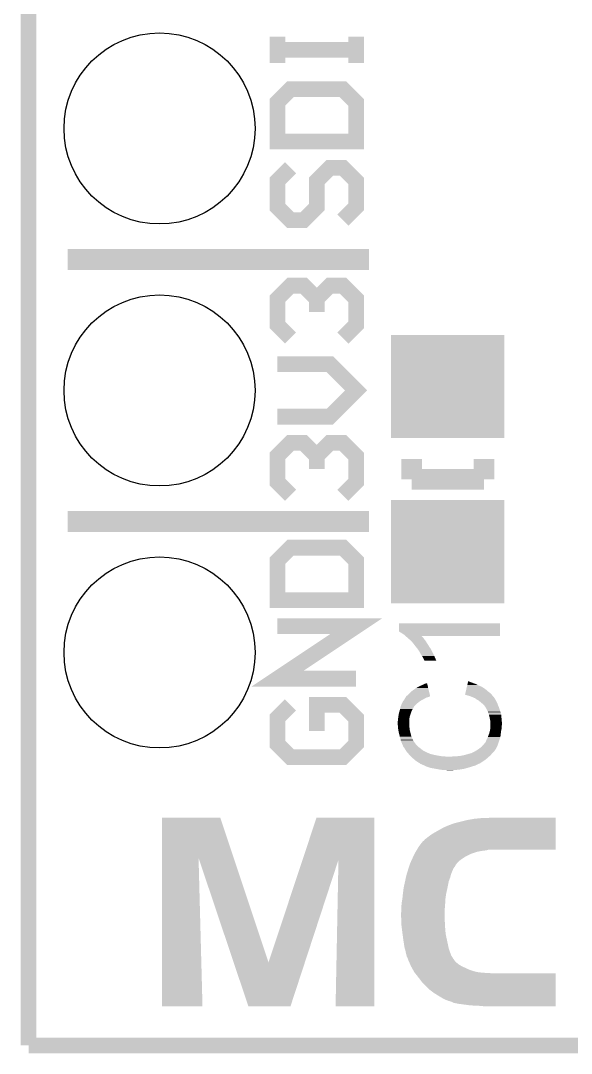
# Model space of a CAD drawing. Extents: x -4.2 to 27.1, y -3.9 to 55.1.
# Drawn here: x -1.35 to 3.99, y -3.89 to 6.13 of the extents above; entities that cross this region are included whole.
import ezdxf

# ---------------------------------------------------------------- set-up
doc = ezdxf.new("R2010")
doc.units = 0
doc.layers.get('0').update_dxf_attribs({"linetype": 'CONTINUOUS'})
for name, color, linetype in [('MCP2517FD_CLICK_GKO', 5, 'CONTINUOUS'), ('MCP2517FD_CLICK_GTO', 14, 'CONTINUOUS'), ('MCP2517FD_CLICK_GTS', 12, 'CONTINUOUS')]:
    doc.layers.add(name, color=color, linetype=linetype)

# ---------------------------------------------------------------- blocks, each defined once
blk = doc.blocks.new('RECTANGLE_89')
blk.add_solid([(0.54991, 0.50038), (0.54991, -0.50038), (-0.54991, 0.50038), (-0.54991, -0.50038)])
blk = doc.blocks.new('ROUND_68')
blk.add_circle((0, 0), 0.926)

msp = doc.modelspace()

# ---------------------------------------------------------------- linework, layer by layer
at = {"layer": 'MCP2517FD_CLICK_GKO', "const_width": 0.1524}
for points in [[(-1.27, -3.81), (-1.27, 37.80028)], [(-1.27, -3.81), (21.59, -3.81), (24.13, -1.27)]]:
    msp.add_lwpolyline(points, dxfattribs=at)
at = {"layer": 'MCP2517FD_CLICK_GTO'}
for points, const_width in [([(1.143, 5.715), (1.143, 5.969), (1.143, 5.842), (1.905, 5.842), (1.905, 5.715), (1.905, 5.969)], 0.1524), ([(1.143, 4.953), (1.905, 4.953), (1.905, 5.334), (1.778, 5.461), (1.27, 5.461), (1.143, 5.334), (1.143, 4.953)], 0.1524), ([(1.27, 4.699), (1.143, 4.572), (1.143, 4.318), (1.27, 4.191), (1.397, 4.191), (1.524, 4.318), (1.524, 4.572), (1.651, 4.699), (1.778, 4.699), (1.905, 4.572), (1.905, 4.318), (1.778, 4.191)], 0.1524), ([(-0.889, 3.81), (2.032, 3.81)], 0.2032), ([(1.27, 3.048), (1.143, 3.175), (1.143, 3.429), (1.27, 3.556), (1.397, 3.556), (1.524, 3.429), (1.524, 3.302), (1.524, 3.429), (1.651, 3.556), (1.778, 3.556), (1.905, 3.429), (1.905, 3.175), (1.778, 3.048)], 0.1524), ([(1.143, 2.286), (1.651, 2.286), (1.905, 2.54), (1.651, 2.794), (1.143, 2.794)], 0.1524), ([(1.27, 1.524), (1.143, 1.651), (1.143, 1.905), (1.27, 2.032), (1.397, 2.032), (1.524, 1.905), (1.524, 1.778), (1.524, 1.905), (1.651, 2.032), (1.778, 2.032), (1.905, 1.905), (1.905, 1.651), (1.778, 1.524)], 0.1524), ([(2.44348, 1.67894), (2.44348, 1.87706)], 0.20066), ([(3.14452, 1.67894), (3.14452, 1.87706)], 0.20066), ([(2.44348, 1.67894), (3.14452, 1.67894)], 0.20066), ([(-0.889, 1.27), (2.032, 1.27)], 0.2032), ([(1.143, 0.508), (1.905, 0.508), (1.905, 0.889), (1.778, 1.016), (1.27, 1.016), (1.143, 0.889), (1.143, 0.508)], 0.1524), ([(1.905, -0.254), (1.143, -0.254), (1.905, 0.254), (1.143, 0.254)], 0.1524), ([(1.27, -0.508), (1.143, -0.635), (1.143, -0.889), (1.27, -1.016), (1.778, -1.016), (1.905, -0.889), (1.905, -0.635), (1.778, -0.508), (1.524, -0.508), (1.524, -0.762)], 0.1524)]:
    msp.add_lwpolyline(points, dxfattribs=dict(at, const_width=const_width))
for points in [[(2.32156, 0.203212), (2.32158, 0.281918), (3.301984, 0.203212), (3.302, 0.281918)], [(2.346962, 0.18796), (2.32156, 0.203212), (3.301982, 0.18796), (3.301984, 0.203212)], [(2.32158, 0.281918), (2.321582, 0.28194), (3.302, 0.281918), (2.321582, 0.28194)], [(2.36982, 0.17272), (2.346962, 0.18796), (3.30198, 0.17272), (3.301982, 0.18796)], [(2.384336, 0.16002), (2.36982, 0.17272), (3.301978, 0.16002), (3.30198, 0.17272)], [(2.384378, 0.159982), (2.384336, 0.16002), (2.540036, 0.159982), (3.301978, 0.16002)], [(2.401752, 0.14478), (2.384378, 0.159982), (2.55524, 0.14478), (2.540036, 0.159982)], [(2.41046, 0.13716), (2.401752, 0.14478), (2.56032, 0.13716), (2.55524, 0.14478)], [(2.41935, 0.12954), (2.41046, 0.13716), (2.5654, 0.12954), (2.56032, 0.13716)], [(2.42824, 0.12192), (2.41935, 0.12954), (2.57175, 0.12192), (2.5654, 0.12954)], [(2.435862, 0.114298), (2.42824, 0.12192), (2.5781, 0.114298), (2.57175, 0.12192)], [(2.451094, 0.099066), (2.435862, 0.114298), (2.587622, 0.099066), (2.5781, 0.114298)], [(2.4511, 0.096542), (2.451094, 0.099066), (2.5892, 0.096542), (2.587622, 0.099066)], [(2.45363, 0.09652), (2.4511, 0.096542), (2.589214, 0.09652), (2.5892, 0.096542)], [(2.455536, 0.09398), (2.45363, 0.09652), (2.5908, 0.09398), (2.589214, 0.09652)], [(2.472688, 0.071122), (2.455536, 0.09398), (2.60604, 0.071122), (2.5908, 0.09398)], [(2.4765, 0.06604), (2.472688, 0.071122), (2.60909, 0.06604), (2.60604, 0.071122)], [(2.493128, 0.045718), (2.4765, 0.06604), (2.621282, 0.045718), (2.60909, 0.06604)], [(2.495204, 0.04318), (2.493128, 0.045718), (2.62382, 0.04318), (2.621282, 0.045718)], [(2.49936, 0.0381), (2.495204, 0.04318), (2.627206, 0.0381), (2.62382, 0.04318)], [(2.501056, 0.035558), (2.49936, 0.0381), (2.6289, 0.035558), (2.627206, 0.0381)], [(2.51968, 0.00762), (2.501056, 0.035558), (2.64287, 0.00762), (2.6289, 0.035558)], [(2.534922, -0.020322), (2.51968, 0.00762), (2.656842, -0.020322), (2.64287, 0.00762)], [(2.54508, -0.03556), (2.534922, -0.020322), (2.66446, -0.03556), (2.656842, -0.020322)], [(2.550158, -0.043178), (2.54508, -0.03556), (2.667846, -0.043178), (2.66446, -0.03556)], [(2.55524, -0.053338), (2.550158, -0.043178), (2.672362, -0.053338), (2.667846, -0.043178)], [(2.558628, -0.05842), (2.55524, -0.053338), (2.67462, -0.05842), (2.672362, -0.053338)], [(2.560318, -0.060956), (2.558628, -0.05842), (2.675568, -0.060956), (2.67462, -0.05842)], [(2.56286, -0.068578), (2.560318, -0.060956), (2.678416, -0.068578), (2.675568, -0.060956)], [(2.565398, -0.073656), (2.56286, -0.068578), (2.680312, -0.073656), (2.678416, -0.068578)], [(2.567934, -0.076194), (2.565398, -0.073656), (2.68126, -0.076194), (2.680312, -0.073656)], [(2.56794, -0.078718), (2.567934, -0.076194), (2.682202, -0.078718), (2.68126, -0.076194)], [(2.68221, -0.07874), (2.56794, -0.078718), (2.68221, -0.07874), (2.682202, -0.078718)], [(2.567942, -0.304798), (2.593346, -0.297204), (2.595168, -0.304798), (2.593346, -0.297204)], [(2.986156, -0.3048), (2.987352, -0.299722), (3.065782, -0.3048), (3.048002, -0.299722)], [(2.987352, -0.299722), (2.989146, -0.292102), (3.048002, -0.299722), (3.032762, -0.292102)], [(2.989146, -0.292102), (2.989744, -0.28956), (3.032762, -0.292102), (3.020062, -0.28956)], [(2.989744, -0.28956), (2.99094, -0.28448), (3.020062, -0.28956), (3.009902, -0.28448)], [(2.99094, -0.28448), (2.991538, -0.281942), (3.009902, -0.28448), (2.999742, -0.281942)], [(2.991538, -0.281942), (2.992136, -0.279402), (2.999742, -0.281942), (2.994664, -0.279402)], [(2.992136, -0.279402), (2.992138, -0.2794), (2.994664, -0.279402), (2.992138, -0.2794)], [(2.405382, -0.414018), (2.438402, -0.380998), (2.621356, -0.414018), (2.613438, -0.380998)], [(2.438402, -0.380998), (2.4511, -0.37084), (2.613438, -0.380998), (2.611004, -0.37084)], [(2.4511, -0.37084), (2.48666, -0.345438), (2.611004, -0.37084), (2.604912, -0.345438)], [(2.48666, -0.345438), (2.50444, -0.33528), (2.604912, -0.345438), (2.602476, -0.33528)], [(2.50444, -0.33528), (2.52476, -0.32512), (2.602476, -0.33528), (2.60004, -0.32512)], [(2.52476, -0.32512), (2.54762, -0.31496), (2.60004, -0.32512), (2.597604, -0.31496)], [(2.54762, -0.31496), (2.567942, -0.304798), (2.597604, -0.31496), (2.595168, -0.304798)], [(2.962236, -0.4064), (2.965824, -0.391162), (3.21818, -0.4064), (3.20294, -0.391162)], [(2.965824, -0.391162), (2.969412, -0.37592), (3.20294, -0.391162), (3.182618, -0.37592)], [(2.969412, -0.37592), (2.973598, -0.35814), (3.182618, -0.37592), (3.162302, -0.35814)], [(2.973598, -0.35814), (2.979578, -0.332742), (3.162302, -0.35814), (3.124202, -0.332742)], [(2.979578, -0.332742), (2.983764, -0.31496), (3.124202, -0.332742), (3.08356, -0.31496)], [(2.983764, -0.31496), (2.986156, -0.3048), (3.08356, -0.31496), (3.065782, -0.3048)], [(2.33934, -0.518158), (2.347242, -0.50038), (2.473396, -0.518158), (2.4892, -0.50038)], [(2.347242, -0.50038), (2.3495, -0.4953), (2.4892, -0.50038), (2.49555, -0.4953)], [(2.3495, -0.4953), (2.35712, -0.48006), (2.49555, -0.4953), (2.5146, -0.48006)], [(2.35712, -0.48006), (2.359662, -0.47498), (2.5146, -0.48006), (2.521856, -0.47498)], [(2.359662, -0.47498), (2.36873, -0.462282), (2.521856, -0.47498), (2.54, -0.462282)], [(2.36873, -0.462282), (2.37236, -0.4572), (2.54, -0.462282), (2.550162, -0.4572)], [(2.37236, -0.4572), (2.37712, -0.44958), (2.550162, -0.4572), (2.5654, -0.44958)], [(2.37712, -0.44958), (2.385056, -0.43688), (2.5654, -0.44958), (2.588258, -0.43688)], [(2.385056, -0.43688), (2.38506, -0.436876), (2.588258, -0.43688), (2.588272, -0.436876)], [(2.38506, -0.436876), (2.385064, -0.434338), (2.588272, -0.436876), (2.59842, -0.434338)], [(2.385064, -0.434338), (2.385066, -0.434334), (2.59842, -0.434338), (2.598432, -0.434334)], [(2.385066, -0.434334), (2.387602, -0.431796), (2.598432, -0.434334), (2.606048, -0.431796)], [(2.387602, -0.431796), (2.38887, -0.42926), (2.606048, -0.431796), (2.613658, -0.42926)], [(2.38887, -0.42926), (2.39014, -0.426722), (2.613658, -0.42926), (2.618736, -0.426722)], [(2.39014, -0.426722), (2.390142, -0.42672), (2.618736, -0.426722), (2.618738, -0.42672)], [(2.390142, -0.42672), (2.392674, -0.424186), (2.618738, -0.42672), (2.621274, -0.424186)], [(2.392674, -0.424186), (2.39268, -0.42418), (2.621274, -0.424186), (2.623792, -0.42418)], [(2.39268, -0.42418), (2.39776, -0.4191), (2.623792, -0.42418), (2.622574, -0.4191)], [(2.39776, -0.4191), (2.405382, -0.414018), (2.622574, -0.4191), (2.621356, -0.414018)], [(2.961644, -0.40892), (2.962236, -0.4064), (3.220386, -0.40892), (3.21818, -0.4064)], [(2.984502, -0.41656), (2.961644, -0.40892), (3.227068, -0.41656), (3.220386, -0.40892)], [(3.004818, -0.42164), (2.984502, -0.41656), (3.231512, -0.42164), (3.227068, -0.41656)], [(3.018384, -0.426726), (3.004818, -0.42164), (3.23596, -0.426726), (3.231512, -0.42164)], [(3.02514, -0.42926), (3.018384, -0.426726), (3.235974, -0.42926), (3.23596, -0.426726)], [(3.025154, -0.429266), (3.02514, -0.42926), (3.235974, -0.429266), (3.235974, -0.42926)], [(3.031082, -0.431806), (3.025154, -0.429266), (3.241042, -0.431806), (3.235974, -0.429266)], [(3.042924, -0.436882), (3.031082, -0.431806), (3.243582, -0.436882), (3.241042, -0.431806)], [(3.060694, -0.444498), (3.042924, -0.436882), (3.24866, -0.444498), (3.243582, -0.436882)], [(3.060698, -0.4445), (3.060694, -0.444498), (3.248662, -0.4445), (3.24866, -0.444498)], [(3.0734, -0.45466), (3.060698, -0.4445), (3.254758, -0.45466), (3.248662, -0.4445)], [(3.078482, -0.4572), (3.0734, -0.45466), (3.25628, -0.4572), (3.254758, -0.45466)], [(3.088638, -0.462278), (3.078482, -0.4572), (3.25882, -0.462278), (3.25628, -0.4572)], [(3.10134, -0.47244), (3.088638, -0.462278), (3.2639, -0.47244), (3.25882, -0.462278)], [(3.111498, -0.48006), (3.10134, -0.47244), (3.26771, -0.48006), (3.2639, -0.47244)], [(3.11912, -0.487678), (3.111498, -0.48006), (3.27152, -0.487678), (3.26771, -0.48006)], [(3.12928, -0.4953), (3.11912, -0.487678), (3.27533, -0.4953), (3.27152, -0.487678)], [(3.133088, -0.49784), (3.12928, -0.4953), (3.2766, -0.49784), (3.27533, -0.4953)], [(3.136896, -0.50038), (3.133088, -0.49784), (3.277554, -0.50038), (3.2766, -0.49784)], [(3.139438, -0.505456), (3.136896, -0.50038), (3.279456, -0.505456), (3.277554, -0.50038)], [(2.315752, -0.619762), (2.31902, -0.596898), (2.4257, -0.619762), (2.434012, -0.596898)], [(2.31902, -0.596898), (2.320374, -0.59182), (2.434012, -0.596898), (2.43586, -0.59182)], [(2.320374, -0.59182), (2.326468, -0.568962), (2.43586, -0.59182), (2.44348, -0.568962)], [(2.326468, -0.568962), (2.32918, -0.5588), (2.44348, -0.568962), (2.44856, -0.5588)], [(2.32918, -0.5588), (2.331718, -0.54864), (2.44856, -0.5588), (2.45364, -0.54864)], [(2.331718, -0.54864), (2.334894, -0.535938), (2.45364, -0.54864), (2.46126, -0.535938)], [(2.334894, -0.535938), (2.337432, -0.525784), (2.46126, -0.535938), (2.466338, -0.525784)], [(2.337432, -0.525784), (2.338068, -0.52324), (2.466338, -0.525784), (2.46888, -0.52324)], [(2.338068, -0.52324), (2.33934, -0.518158), (2.46888, -0.52324), (2.473396, -0.518158)], [(3.14706, -0.51308), (3.139438, -0.505456), (3.282316, -0.51308), (3.279456, -0.505456)], [(3.151124, -0.51816), (3.14706, -0.51308), (3.28422, -0.51816), (3.282316, -0.51308)], [(3.15722, -0.525782), (3.151124, -0.51816), (3.287488, -0.525782), (3.28422, -0.51816)], [(3.163026, -0.53594), (3.15722, -0.525782), (3.29184, -0.53594), (3.287488, -0.525782)], [(3.16738, -0.543562), (3.163026, -0.53594), (3.294382, -0.543562), (3.29184, -0.53594)], [(3.18262, -0.57404), (3.16738, -0.543562), (3.30454, -0.57404), (3.294382, -0.543562)], [(3.185392, -0.581662), (3.18262, -0.57404), (3.30708, -0.581662), (3.30454, -0.57404)], [(3.192778, -0.60198), (3.185392, -0.581662), (3.311596, -0.60198), (3.30708, -0.581662)], [(2.30886, -0.670558), (2.3114, -0.660398), (2.42062, -0.670558), (2.42062, -0.660398)], [(2.30886, -0.683262), (2.30886, -0.670558), (2.42062, -0.683262), (2.42062, -0.670558)], [(2.310554, -0.713742), (2.30886, -0.683262), (2.42062, -0.713742), (2.42062, -0.683262)], [(2.3114, -0.647698), (2.31394, -0.63246), (2.421044, -0.647698), (2.423582, -0.63246)], [(2.3114, -0.650242), (2.3114, -0.647698), (2.42062, -0.650242), (2.421044, -0.647698)], [(2.3114, -0.660398), (2.3114, -0.650242), (2.42062, -0.660398), (2.42062, -0.650242)], [(2.31394, -0.63246), (2.315752, -0.619762), (2.423582, -0.63246), (2.4257, -0.619762)], [(3.193414, -0.604522), (3.192778, -0.60198), (3.31216, -0.604522), (3.311596, -0.60198)], [(3.199766, -0.62992), (3.193414, -0.604522), (3.3147, -0.62992), (3.31216, -0.604522)], [(3.2004, -0.63246), (3.199766, -0.62992), (3.314932, -0.63246), (3.3147, -0.62992)], [(3.20548, -0.65786), (3.2004, -0.63246), (3.317242, -0.65786), (3.314932, -0.63246)], [(3.20802, -0.668018), (3.20548, -0.65786), (3.318164, -0.668018), (3.317242, -0.65786)], [(3.20802, -0.685798), (3.20802, -0.668018), (3.31978, -0.685798), (3.318164, -0.668018)], [(3.20802, -0.701042), (3.20802, -0.685798), (3.31978, -0.701042), (3.31978, -0.685798)], [(2.31126, -0.726438), (2.310554, -0.713742), (2.42316, -0.726438), (2.42062, -0.713742)], [(2.3114, -0.72898), (2.31126, -0.726438), (2.423416, -0.72898), (2.42316, -0.726438)], [(2.31521, -0.75184), (2.3114, -0.72898), (2.4257, -0.75184), (2.423416, -0.72898)], [(2.31902, -0.7747), (2.31521, -0.75184), (2.431416, -0.7747), (2.4257, -0.75184)], [(2.328546, -0.812802), (2.31902, -0.7747), (2.44094, -0.812802), (2.431416, -0.7747)], [(3.18516, -0.8128), (3.195322, -0.7874), (3.305174, -0.8128), (3.30835, -0.7874)], [(3.195322, -0.7874), (3.20294, -0.75946), (3.30835, -0.7874), (3.311842, -0.75946)], [(3.20294, -0.75946), (3.203362, -0.756922), (3.311842, -0.75946), (3.31216, -0.756922)], [(3.203362, -0.756922), (3.206324, -0.739144), (3.31216, -0.756922), (3.31724, -0.739144)], [(3.206324, -0.739144), (3.20802, -0.728978), (3.31724, -0.739144), (3.31724, -0.728978)], [(3.20802, -0.711202), (3.20802, -0.701042), (3.31724, -0.711202), (3.31978, -0.701042)], [(3.20802, -0.728978), (3.20802, -0.711202), (3.31724, -0.728978), (3.31724, -0.711202)], [(2.32918, -0.81534), (2.328546, -0.812802), (2.442112, -0.81534), (2.44094, -0.812802)], [(2.337888, -0.845818), (2.32918, -0.81534), (2.45618, -0.845818), (2.442112, -0.81534)], [(2.33934, -0.8509), (2.337888, -0.845818), (2.459146, -0.8509), (2.45618, -0.845818)], [(2.34442, -0.866142), (2.33934, -0.8509), (2.468036, -0.866142), (2.459146, -0.8509)], [(2.348486, -0.876302), (2.34442, -0.866142), (2.473962, -0.876302), (2.468036, -0.866142)], [(2.349502, -0.878842), (2.348486, -0.876302), (2.4765, -0.878842), (2.473962, -0.876302)], [(2.353564, -0.889), (2.349502, -0.878842), (2.484122, -0.889), (2.4765, -0.878842)], [(2.35458, -0.89154), (2.353564, -0.889), (2.486662, -0.89154), (2.484122, -0.889)], [(2.35966, -0.9017), (2.35458, -0.89154), (2.496822, -0.9017), (2.486662, -0.89154)], [(3.13323, -0.9017), (3.144518, -0.889002), (3.2766, -0.9017), (3.28108, -0.889002)], [(3.144518, -0.889002), (3.16484, -0.863594), (3.28108, -0.889002), (3.290048, -0.863594)], [(3.16484, -0.85852), (3.164842, -0.858516), (3.29184, -0.85852), (3.29184, -0.858516)], [(3.16484, -0.863594), (3.16484, -0.85852), (3.290048, -0.863594), (3.29184, -0.85852)], [(3.164842, -0.858516), (3.16992, -0.848358), (3.29184, -0.858516), (3.295014, -0.848358)], [(3.16992, -0.848358), (3.172462, -0.840736), (3.295014, -0.848358), (3.297396, -0.840736)], [(3.172462, -0.840736), (3.17754, -0.83312), (3.297396, -0.840736), (3.299776, -0.83312)], [(3.17754, -0.83312), (3.183254, -0.817882), (3.299776, -0.83312), (3.30454, -0.817882)], [(3.183254, -0.817882), (3.18516, -0.8128), (3.30454, -0.817882), (3.305174, -0.8128)], [(2.3622, -0.909318), (2.35966, -0.9017), (2.50444, -0.909318), (2.496822, -0.9017)], [(2.366012, -0.91694), (2.3622, -0.909318), (2.512062, -0.91694), (2.50444, -0.909318)], [(2.367274, -0.919466), (2.366012, -0.91694), (2.51531, -0.919466), (2.512062, -0.91694)], [(2.369808, -0.91948), (2.367274, -0.919466), (2.515328, -0.91948), (2.51531, -0.919466)], [(2.38963, -0.9525), (2.369808, -0.91948), (2.557782, -0.9525), (2.515328, -0.91948)], [(2.392678, -0.957578), (2.38963, -0.9525), (2.567938, -0.957578), (2.557782, -0.9525)], [(2.401278, -0.96774), (2.392678, -0.957578), (2.58826, -0.96774), (2.567938, -0.957578)], [(2.412024, -0.98044), (2.401278, -0.96774), (2.618744, -0.98044), (2.58826, -0.96774)], [(2.41203, -0.980446), (2.412024, -0.98044), (2.621286, -0.980446), (2.618744, -0.98044)], [(2.414174, -0.98298), (2.41203, -0.980446), (2.623826, -0.98298), (2.621286, -0.980446)], [(2.414174, -0.982982), (2.414174, -0.98298), (2.628904, -0.982982), (2.623826, -0.98298)], [(2.416324, -0.985522), (2.414174, -0.982982), (2.633982, -0.985522), (2.628904, -0.982982)], [(2.42062, -0.9906), (2.416324, -0.985522), (2.6543, -0.9906), (2.633982, -0.985522)], [(2.4257, -0.99568), (2.42062, -0.9906), (2.67716, -0.99568), (2.6543, -0.9906)], [(2.43078, -1.00076), (2.4257, -0.99568), (2.7051, -1.00076), (2.67716, -0.99568)], [(2.43586, -1.00584), (2.43078, -1.00076), (2.735578, -1.00584), (2.7051, -1.00076)], [(2.913382, -1.0033), (2.93877, -0.998222), (3.20167, -1.0033), (3.208018, -0.998222)], [(2.93877, -0.998222), (2.95148, -0.99568), (3.208018, -0.998222), (3.21005, -0.99568)], [(2.95148, -0.99568), (2.987032, -0.985522), (3.21005, -0.99568), (3.218178, -0.985522)], [(2.987032, -0.985522), (2.98704, -0.98552), (3.218178, -0.985522), (3.218178, -0.98552)], [(2.98704, -0.98552), (3.025126, -0.97536), (3.218178, -0.98552), (3.228338, -0.97536)], [(3.025126, -0.97536), (3.025142, -0.975356), (3.228338, -0.97536), (3.22834, -0.975356)], [(3.025142, -0.975356), (3.027684, -0.972818), (3.22834, -0.975356), (3.230244, -0.972818)], [(3.027684, -0.972818), (3.032762, -0.97028), (3.230244, -0.972818), (3.232148, -0.97028)], [(3.032762, -0.97028), (3.04038, -0.96774), (3.232148, -0.97028), (3.234054, -0.96774)], [(3.04038, -0.96774), (3.045454, -0.965202), (3.234054, -0.96774), (3.23596, -0.965202)], [(3.045454, -0.965202), (3.055618, -0.96012), (3.23596, -0.965202), (3.24104, -0.96012)], [(3.055618, -0.96012), (3.067806, -0.952502), (3.24104, -0.96012), (3.248658, -0.952502)], [(3.067806, -0.952502), (3.07594, -0.94742), (3.248658, -0.952502), (3.252046, -0.94742)], [(3.07594, -0.94742), (3.07974, -0.944886), (3.252046, -0.94742), (3.253736, -0.944886)], [(3.07974, -0.944886), (3.083526, -0.942362), (3.253736, -0.944886), (3.25374, -0.942362)], [(3.083526, -0.942362), (3.08356, -0.94234), (3.25374, -0.942362), (3.256266, -0.94234)], [(3.08356, -0.94234), (3.0988, -0.93218), (3.256266, -0.94234), (3.261348, -0.93218)], [(3.0988, -0.93218), (3.1242, -0.91186), (3.261348, -0.93218), (3.271516, -0.91186)], [(3.1242, -0.91186), (3.13323, -0.9017), (3.271516, -0.91186), (3.2766, -0.9017)], [(2.44094, -1.01092), (2.43586, -1.00584), (2.806698, -1.01092), (2.735578, -1.00584)], [(2.44856, -1.01854), (2.44094, -1.01092), (3.185158, -1.01854), (3.192778, -1.01092)], [(2.451356, -1.02108), (2.44856, -1.01854), (3.182618, -1.02108), (3.185158, -1.01854)], [(2.476498, -1.043938), (2.451356, -1.02108), (3.152904, -1.043938), (3.182618, -1.02108)], [(2.48013, -1.04648), (2.476498, -1.043938), (3.1496, -1.04648), (3.152904, -1.043938)], [(2.5019, -1.061722), (2.48013, -1.04648), (3.126736, -1.061722), (3.1496, -1.04648)], [(2.514602, -1.06934), (2.5019, -1.061722), (3.11531, -1.06934), (3.126736, -1.061722)], [(2.519682, -1.07188), (2.514602, -1.06934), (3.1115, -1.07188), (3.11531, -1.06934)], [(2.524756, -1.074418), (2.519682, -1.07188), (3.106106, -1.074418), (3.1115, -1.07188)], [(2.529838, -1.079496), (2.524756, -1.074418), (3.095316, -1.079496), (3.106106, -1.074418)], [(2.537456, -1.08204), (2.529838, -1.079496), (3.08991, -1.08204), (3.095316, -1.079496)], [(2.539994, -1.084574), (2.537456, -1.08204), (3.084524, -1.084574), (3.08991, -1.08204)], [(2.542536, -1.08458), (2.539994, -1.084574), (3.084512, -1.08458), (3.084524, -1.084574)], [(2.55873, -1.0922), (2.542536, -1.08458), (3.06832, -1.0922), (3.084512, -1.08458)], [(2.564128, -1.09474), (2.55873, -1.0922), (3.063238, -1.09474), (3.06832, -1.0922)], [(2.57492, -1.099818), (2.564128, -1.09474), (3.048, -1.099818), (3.063238, -1.09474)], [(2.580322, -1.10236), (2.57492, -1.099818), (3.037842, -1.10236), (3.048, -1.099818)], [(2.806698, -1.01092), (2.829562, -1.010918), (3.192778, -1.01092), (3.19278, -1.010918)], [(2.829562, -1.010918), (2.837184, -1.00838), (3.19278, -1.010918), (3.19532, -1.00838)], [(2.865122, -1.00838), (2.880358, -1.00584), (3.19532, -1.00838), (3.198494, -1.00584)], [(2.880358, -1.00584), (2.913382, -1.0033), (3.198494, -1.00584), (3.20167, -1.0033)], [(2.58572, -1.1049), (2.580322, -1.10236), (3.03022, -1.1049), (3.037842, -1.10236)], [(2.608584, -1.11252), (2.58572, -1.1049), (3.00736, -1.11252), (3.03022, -1.1049)], [(2.631438, -1.120138), (2.608584, -1.11252), (2.980696, -1.120138), (3.00736, -1.11252)], [(2.646688, -1.12268), (2.631438, -1.120138), (2.9718, -1.12268), (2.980696, -1.120138)], [(2.67716, -1.12776), (2.646688, -1.12268), (2.95148, -1.12776), (2.9718, -1.12268)], [(2.7178, -1.13538), (2.67716, -1.12776), (2.908302, -1.13538), (2.95148, -1.12776)], [(2.75336, -1.14046), (2.7178, -1.13538), (2.8575, -1.14046), (2.908302, -1.13538)], [(2.791458, -1.143), (2.781298, -1.14046), (2.8067, -1.143), (2.8575, -1.14046)], [(0.025416, -1.991506), (0.02542, -1.602756), (0.71888, -1.991506), (0.589284, -1.602756)], [(0.02542, -1.602756), (0.025422, -1.60274), (0.589284, -1.602756), (0.025422, -1.60274)], [(1.386692, -2.009282), (1.521468, -1.602762), (2.082794, -2.009282), (2.0828, -1.602762)], [(1.521468, -1.602762), (1.521476, -1.60274), (2.0828, -1.602762), (1.521476, -1.60274)], [(2.67208, -1.74244), (2.75336, -1.69672), (3.84047, -1.74244), (3.840472, -1.69672)], [(2.75336, -1.69672), (2.80162, -1.6764), (3.840472, -1.69672), (3.840474, -1.6764)], [(2.80162, -1.6764), (2.854962, -1.65608), (3.840474, -1.6764), (3.840476, -1.65608)], [(2.854962, -1.65608), (2.97688, -1.6256), (3.840476, -1.65608), (3.840478, -1.6256)], [(2.97688, -1.6256), (3.047998, -1.6129), (3.840478, -1.6256), (3.840478, -1.6129)], [(3.047998, -1.6129), (3.1242, -1.60528), (3.840478, -1.6129), (3.840478, -1.60528)], [(3.1242, -1.60528), (3.202258, -1.602762), (3.840478, -1.60528), (3.84048, -1.602762)], [(3.202258, -1.602762), (3.20294, -1.60274), (3.84048, -1.602762), (3.20294, -1.60274)], [(2.573022, -1.811018), (2.5908, -1.79832), (3.840464, -1.811018), (3.840466, -1.79832)], [(2.5908, -1.79832), (2.61366, -1.78054), (3.840466, -1.79832), (3.840466, -1.78054)], [(2.61366, -1.78054), (2.6416, -1.760218), (3.840466, -1.78054), (3.840468, -1.760218)], [(2.6416, -1.760218), (2.67208, -1.74244), (3.840468, -1.760218), (3.84047, -1.74244)], [(2.494788, -1.91262), (2.5146, -1.8796), (3.840458, -1.91262), (3.84046, -1.8796)], [(2.5146, -1.8796), (2.550162, -1.83388), (3.84046, -1.8796), (3.840462, -1.83388)], [(2.550162, -1.83388), (2.552702, -1.83134), (3.840462, -1.83388), (3.840462, -1.83134)], [(2.552702, -1.83134), (2.562862, -1.823718), (3.840462, -1.83134), (3.840464, -1.823718)], [(2.562862, -1.823718), (2.573022, -1.811018), (3.840464, -1.823718), (3.840464, -1.811018)], [(0.0254, -3.428978), (0.025416, -1.991506), (0.416538, -3.428978), (0.378464, -1.991506)], [(0.718634, -3.004756), (0.378464, -1.991506), (1.05666, -3.004756), (0.71888, -1.991506)], [(2.443478, -2.014222), (2.45156, -1.99644), (2.913378, -2.014222), (2.93878, -1.99644)], [(2.45156, -1.99644), (2.45618, -1.98628), (2.93878, -1.99644), (2.954746, -1.98628)], [(2.45618, -1.98628), (2.459988, -1.978662), (2.954746, -1.98628), (2.96672, -1.978662)], [(2.459988, -1.978662), (2.47396, -1.95072), (2.96672, -1.978662), (3.0226, -1.95072)], [(2.47396, -1.95072), (2.482848, -1.932942), (3.0226, -1.95072), (3.07594, -1.932942)], [(2.482848, -1.932942), (2.48412, -1.930402), (3.07594, -1.932942), (3.089272, -1.930402)], [(2.48412, -1.930402), (2.488692, -1.92278), (3.089272, -1.930402), (3.129282, -1.92278)], [(2.488692, -1.92278), (2.49174, -1.9177), (3.129282, -1.92278), (3.169918, -1.9177)], [(2.49174, -1.9177), (2.494786, -1.912622), (3.169918, -1.9177), (3.185158, -1.912622)], [(2.494786, -1.912622), (2.494788, -1.91262), (3.185158, -1.912622), (3.840458, -1.91262)], [(1.05666, -3.004756), (1.386692, -2.009282), (1.408872, -3.004756), (1.734774, -2.009282)], [(1.70688, -3.428978), (1.734774, -2.009282), (2.082778, -3.428978), (2.082794, -2.009282)], [(2.41046, -2.10312), (2.413846, -2.092962), (2.845526, -2.10312), (2.84988, -2.092962)], [(2.413846, -2.092962), (2.417232, -2.0828), (2.84988, -2.092962), (2.8575, -2.0828)], [(2.417232, -2.0828), (2.42231, -2.067566), (2.8575, -2.0828), (2.867656, -2.067566)], [(2.42231, -2.067566), (2.423158, -2.065024), (2.867656, -2.067566), (2.86766, -2.065024)], [(2.423158, -2.065024), (2.43078, -2.04216), (2.86766, -2.065024), (2.884284, -2.04216)], [(2.43078, -2.04216), (2.433088, -2.037082), (2.884284, -2.04216), (2.887978, -2.037082)], [(2.433088, -2.037082), (2.443478, -2.014222), (2.887978, -2.037082), (2.913378, -2.014222)], [(2.380532, -2.217422), (2.38771, -2.184402), (2.80416, -2.217422), (2.816858, -2.184402)], [(2.38771, -2.184402), (2.39268, -2.161542), (2.816858, -2.184402), (2.823094, -2.161542)], [(2.39268, -2.161542), (2.394226, -2.15646), (2.823094, -2.161542), (2.824482, -2.15646)], [(2.394226, -2.15646), (2.401182, -2.1336), (2.824482, -2.15646), (2.8321, -2.1336)], [(2.401182, -2.1336), (2.40814, -2.11074), (2.8321, -2.1336), (2.84226, -2.11074)], [(2.40814, -2.11074), (2.41046, -2.10312), (2.84226, -2.11074), (2.845526, -2.10312)], [(2.35966, -2.33426), (2.365202, -2.29362), (2.779888, -2.33426), (2.78892, -2.29362)], [(2.365202, -2.29362), (2.36728, -2.278382), (2.78892, -2.29362), (2.791966, -2.278382)], [(2.36728, -2.278382), (2.380532, -2.217422), (2.791966, -2.278382), (2.80416, -2.217422)], [(2.34696, -2.43078), (2.353732, -2.390142), (2.769204, -2.43078), (2.77114, -2.390142)], [(2.353732, -2.390142), (2.35458, -2.385062), (2.77114, -2.390142), (2.7719, -2.385062)], [(2.35458, -2.385062), (2.359152, -2.33934), (2.7719, -2.385062), (2.77876, -2.33934)], [(2.359152, -2.33934), (2.35966, -2.33426), (2.77876, -2.33934), (2.779888, -2.33426)], [(2.34442, -2.46888), (2.346112, -2.44348), (2.766482, -2.46888), (2.7686, -2.44348)], [(2.34442, -2.504438), (2.34442, -2.46888), (2.76352, -2.504438), (2.766482, -2.46888)], [(2.346112, -2.44348), (2.34696, -2.43078), (2.7686, -2.44348), (2.769204, -2.43078)], [(2.34188, -2.52476), (2.34442, -2.504438), (2.76352, -2.52476), (2.76352, -2.504438)], [(2.34188, -2.54762), (2.34188, -2.52476), (2.76352, -2.54762), (2.76352, -2.52476)], [(2.34315, -2.59334), (2.34188, -2.54762), (2.76352, -2.59334), (2.76352, -2.54762)], [(2.343716, -2.613662), (2.34315, -2.59334), (2.76606, -2.613662), (2.76352, -2.59334)], [(2.34442, -2.63906), (2.343716, -2.613662), (2.76606, -2.63906), (2.76606, -2.613662)], [(2.347914, -2.667), (2.34442, -2.63906), (2.7686, -2.667), (2.76606, -2.63906)], [(2.35458, -2.72034), (2.347914, -2.667), (2.773046, -2.72034), (2.7686, -2.667)], [(2.355632, -2.727962), (2.35458, -2.72034), (2.77368, -2.727962), (2.773046, -2.72034)], [(2.36474, -2.794), (2.355632, -2.727962), (2.787834, -2.794), (2.77368, -2.727962)], [(2.3749, -2.86004), (2.36474, -2.794), (2.801986, -2.86004), (2.787834, -2.794)], [(2.377948, -2.8702), (2.3749, -2.86004), (2.804162, -2.8702), (2.801986, -2.86004)], [(2.38252, -2.88544), (2.377948, -2.8702), (2.809438, -2.88544), (2.804162, -2.8702)], [(2.3876, -2.910842), (2.38252, -2.88544), (2.81823, -2.910842), (2.809438, -2.88544)], [(2.39268, -2.92862), (2.3876, -2.910842), (2.824384, -2.92862), (2.81823, -2.910842)], [(2.394586, -2.936242), (2.39268, -2.92862), (2.827022, -2.936242), (2.824384, -2.92862)], [(2.397758, -2.948938), (2.394586, -2.936242), (2.835102, -2.948938), (2.827022, -2.936242)], [(2.40538, -2.961638), (2.397758, -2.948938), (2.843184, -2.961638), (2.835102, -2.948938)], [(2.406016, -2.96418), (2.40538, -2.961638), (2.8448, -2.96418), (2.843184, -2.961638)], [(2.407918, -2.971798), (2.406016, -2.96418), (2.850134, -2.971798), (2.8448, -2.96418)], [(2.410458, -2.976876), (2.407918, -2.971798), (2.853688, -2.976876), (2.850134, -2.971798)], [(2.41046, -2.979416), (2.410458, -2.976876), (2.855466, -2.979416), (2.853688, -2.976876)], [(2.414934, -2.989582), (2.41046, -2.979416), (2.862582, -2.989582), (2.855466, -2.979416)], [(2.422756, -3.007362), (2.414934, -2.989582), (2.880362, -3.007362), (2.862582, -2.989582)], [(0.861056, -3.428984), (0.718634, -3.004756), (1.269988, -3.428984), (1.408872, -3.004756)], [(2.431696, -3.027682), (2.422756, -3.007362), (2.905762, -3.027682), (2.880362, -3.007362)], [(2.436166, -3.03784), (2.431696, -3.027682), (2.92354, -3.03784), (2.905762, -3.027682)], [(2.4384, -3.042922), (2.436166, -3.03784), (2.933704, -3.042922), (2.92354, -3.03784)], [(2.441272, -3.048), (2.4384, -3.042922), (2.94386, -3.048), (2.933704, -3.042922)], [(2.447014, -3.05816), (2.441272, -3.048), (2.96672, -3.05816), (2.94386, -3.048)], [(2.454192, -3.07086), (2.447014, -3.05816), (2.992122, -3.07086), (2.96672, -3.05816)], [(2.459934, -3.08102), (2.454192, -3.07086), (3.02006, -3.08102), (2.992122, -3.07086)], [(2.465676, -3.091178), (2.459934, -3.08102), (3.05054, -3.091178), (3.02006, -3.08102)], [(2.469984, -3.0988), (2.465676, -3.091178), (3.083562, -3.0988), (3.05054, -3.091178)], [(2.471418, -3.101338), (2.469984, -3.0988), (3.103866, -3.101338), (3.083562, -3.0988)], [(2.473426, -3.10388), (2.471418, -3.101338), (3.1242, -3.10388), (3.103866, -3.101338)], [(2.475432, -3.10642), (2.473426, -3.10388), (3.1623, -3.10642), (3.1242, -3.10388)], [(2.477436, -3.10896), (2.475432, -3.10642), (3.208018, -3.10896), (3.1623, -3.10642)], [(2.477454, -3.108982), (2.477436, -3.10896), (3.84048, -3.108982), (3.208018, -3.10896)], [(2.50952, -3.1496), (2.477454, -3.108982), (3.840476, -3.1496), (3.84048, -3.108982)], [(2.542542, -3.192782), (2.50952, -3.1496), (3.840474, -3.192782), (3.840476, -3.1496)], [(2.57302, -3.2258), (2.542542, -3.192782), (3.84047, -3.2258), (3.840474, -3.192782)], [(2.59842, -3.251202), (2.57302, -3.2258), (3.84047, -3.251202), (3.84047, -3.2258)], [(2.616198, -3.266438), (2.59842, -3.251202), (3.840468, -3.266438), (3.84047, -3.251202)], [(2.618734, -3.271506), (2.616198, -3.266438), (3.840468, -3.271506), (3.840468, -3.266438)], [(2.621276, -3.27152), (2.618734, -3.271506), (3.840468, -3.27152), (3.840468, -3.271506)], [(2.661922, -3.302), (2.621276, -3.27152), (3.840466, -3.302), (3.840468, -3.27152)], [(2.70256, -3.3274), (2.661922, -3.302), (3.840464, -3.3274), (3.840466, -3.302)], [(2.740662, -3.35026), (2.70256, -3.3274), (3.840462, -3.35026), (3.840464, -3.3274)], [(2.77622, -3.36804), (2.740662, -3.35026), (3.840462, -3.36804), (3.840462, -3.35026)], [(2.80416, -3.378202), (2.77622, -3.36804), (3.84046, -3.378202), (3.840462, -3.36804)], [(2.829558, -3.385818), (2.80416, -3.378202), (3.84046, -3.385818), (3.84046, -3.378202)], [(2.849878, -3.395978), (2.829558, -3.385818), (3.84046, -3.395978), (3.84046, -3.385818)], [(2.900682, -3.40614), (2.849878, -3.395978), (3.840458, -3.40614), (3.84046, -3.395978)], [(0.416538, -3.429), (0.0254, -3.428978), (0.416538, -3.429), (0.416538, -3.428978)], [(1.269984, -3.429), (0.861056, -3.428984), (1.269984, -3.429), (1.269988, -3.428984)], [(2.082778, -3.429), (1.70688, -3.428978), (2.082778, -3.429), (2.082778, -3.428978)], [(2.95656, -3.41376), (2.900682, -3.40614), (3.840458, -3.41376), (3.840458, -3.40614)], [(3.014982, -3.42138), (2.95656, -3.41376), (3.840458, -3.42138), (3.840458, -3.41376)], [(3.06832, -3.42392), (3.014982, -3.42138), (3.840458, -3.42392), (3.840458, -3.42138)], [(3.11658, -3.42646), (3.06832, -3.42392), (3.840458, -3.42646), (3.840458, -3.42392)], [(3.1369, -3.429), (3.11658, -3.42646), (3.840458, -3.429), (3.840458, -3.42646)]]:
    msp.add_solid(points, dxfattribs=at)

# ---------------------------------------------------------------- block references
at = {"layer": 'MCP2517FD_CLICK_GTS'}
for name, p in [('ROUND_68', (0, 5.08)), ('ROUND_68', (0, 2.54)), ('RECTANGLE_89', (2.794, 2.5781)), ('RECTANGLE_89', (2.794, 0.9779)), ('ROUND_68', (0, 0))]:
    msp.add_blockref(name, p, dxfattribs=at)

doc.saveas('drawing.dxf')
